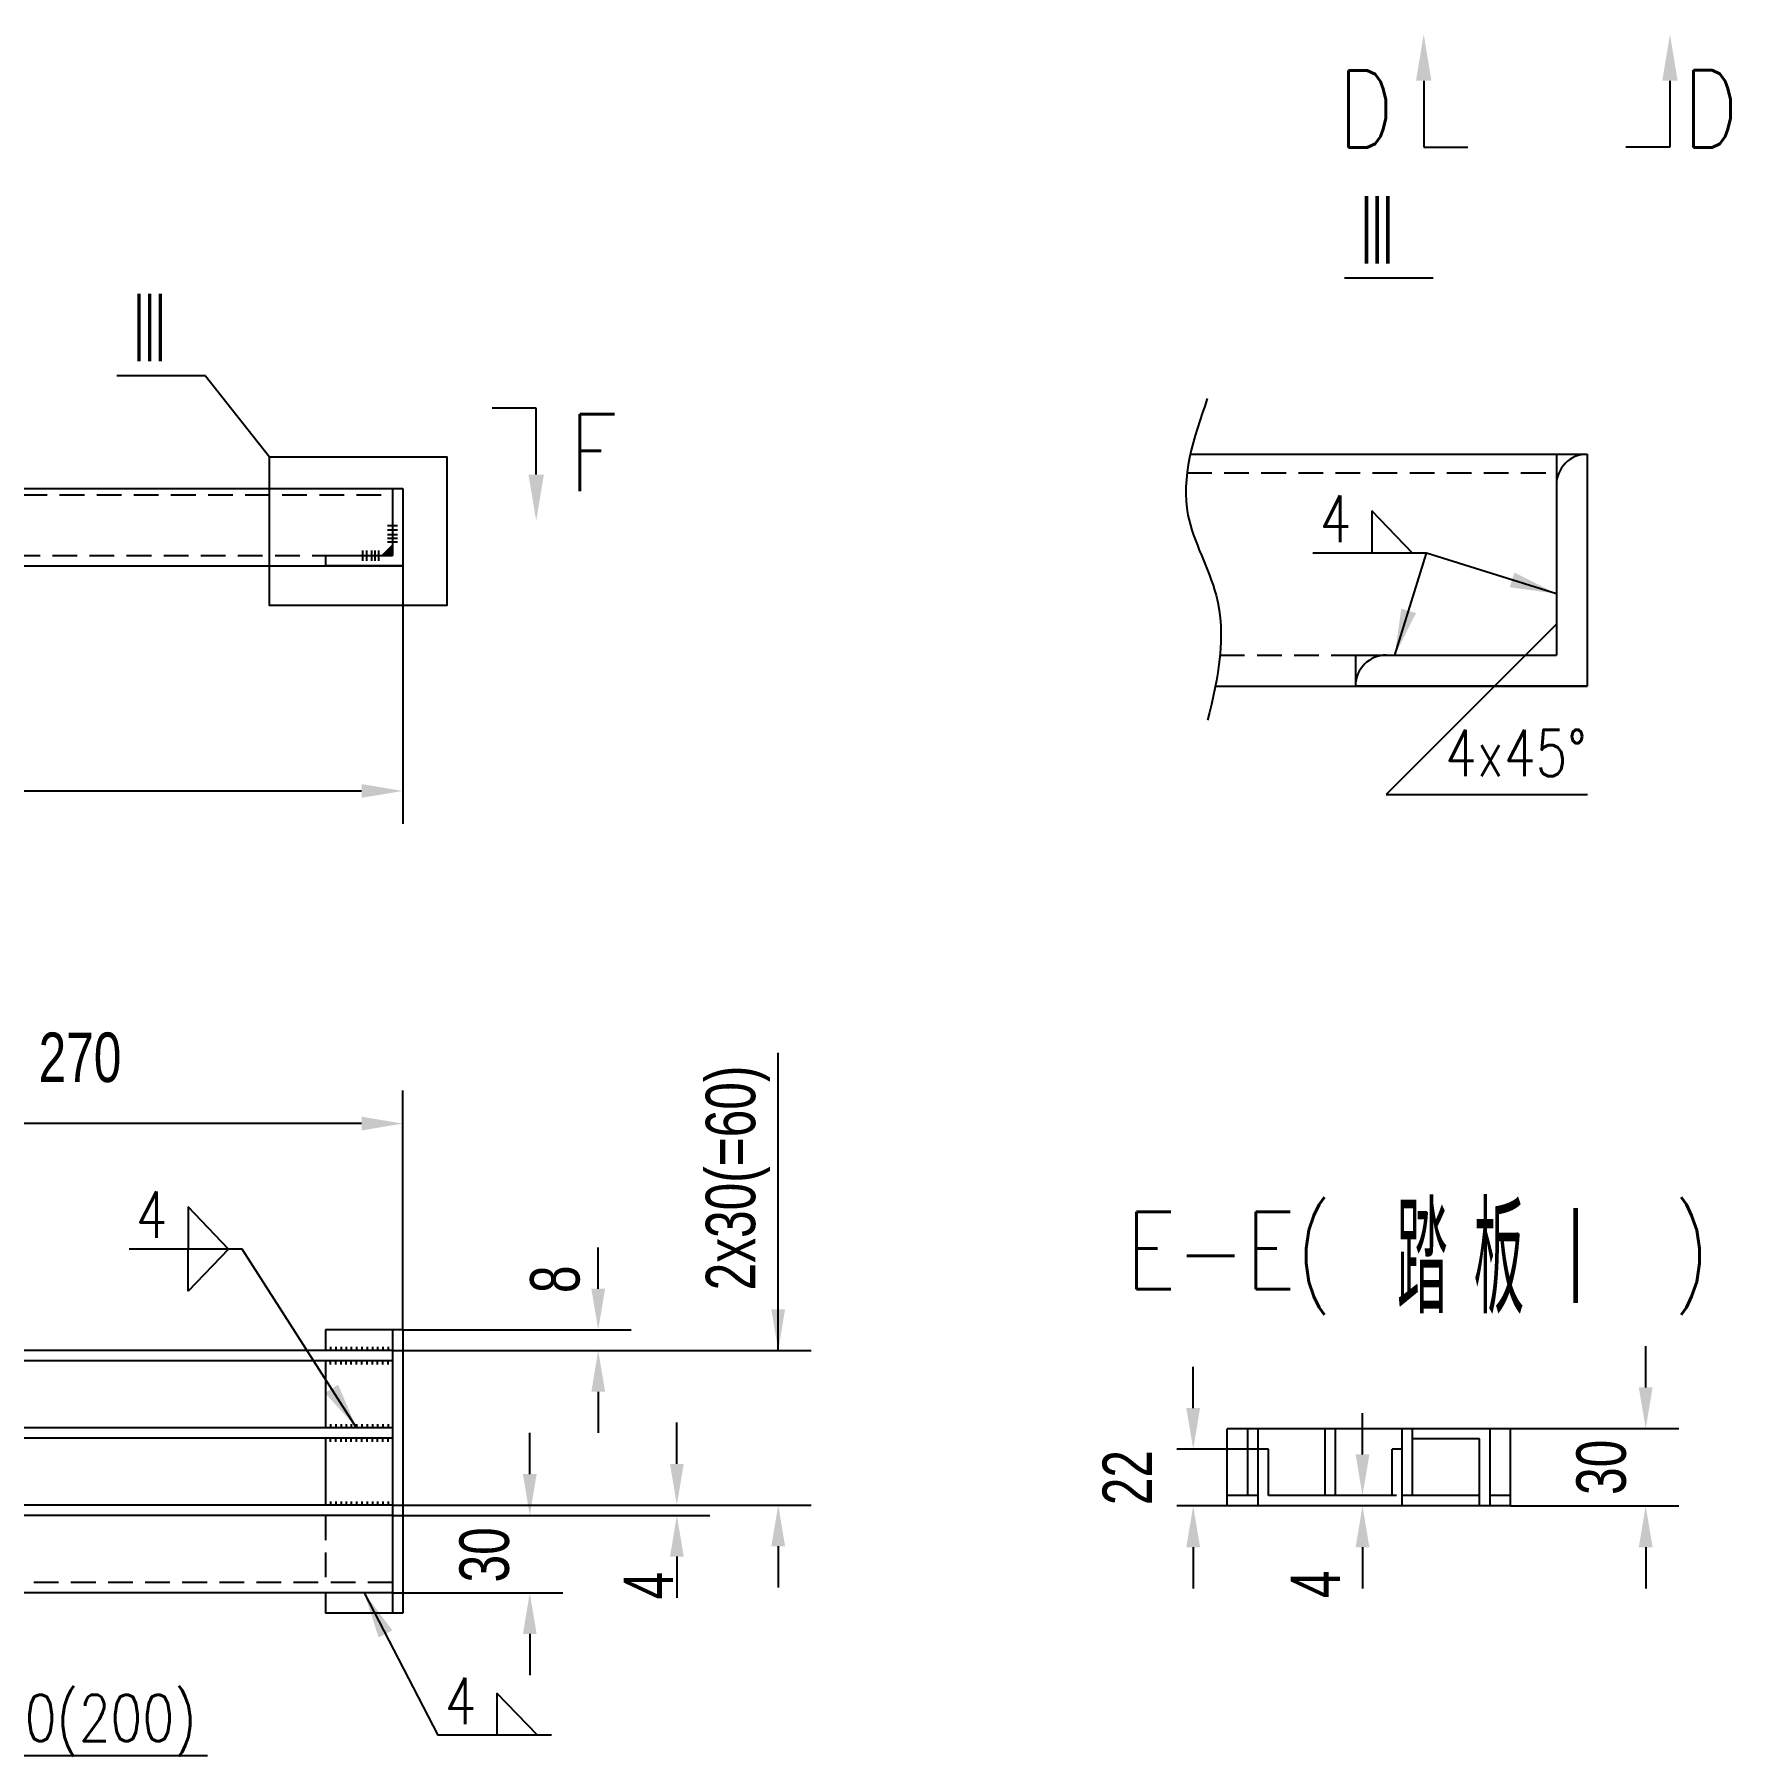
# Model space of a CAD drawing. Extents: x 148 to 221443, y -36682 to 6758.
# Drawn here: x 186833 to 188891, y -10446 to -8357 of the extents above; entities that cross this region are included whole.
import ezdxf
from ezdxf.enums import TextEntityAlignment as Align

# ---------------------------------------------------------------- set-up
doc = ezdxf.new("R2010")
doc.units = 0
doc.header["$LTSCALE"] = 10
doc.header["$MEASUREMENT"] = 0
doc.linetypes.add('HIDDENX2', pattern=[0.75, 0.5, -0.25])
for name, color, linetype in [('1', 1, 'Continuous'), ('DIM', 4, 'Continuous'), ('HIDDEN', 7, 'HIDDENX2'), ('RED', 7, 'Continuous')]:
    doc.layers.add(name, color=color, linetype=linetype)
doc.styles.add('HZ', font='ROMS.SHX', dxfattribs={"width": 0.75, "bigfont": 'GBCBIG.SHX'})
doc.styles.get("Standard").update_dxf_attribs({"font": 'wison_e.shx', "width": 0.75, "bigfont": 'wison_c.shx'})
doc.styles.add('XW', font='ROMANS.shx', dxfattribs={"width": 0.85})
doc.dimstyles.new('DIM1', dxfattribs={"dimscale": 20, "dimtxt": 3, "dimasz": 2.5, "dimexe": 2, "dimexo": 0, "dimgap": 1, "dimtad": 0, "dimdec": 0, "dimzin": 0, "dimdsep": 46, "dimtxsty": 'Standard', "dimcen": 2, "dimclrd": 3, "dimclre": 3, "dimclrt": 3, "dimadec": 0, "dimazin": 0, "dimtfac": 0.666667, "dimtdec": 0, "dimtofl": 0, "dimtmove": 2, "dimatfit": 1, "dimfxl": 2, "dimtvp": 1.333333, "dimtolj": 1, "dimtzin": 0, "dimarcsym": 0})

# ---------------------------------------------------------------- blocks, each defined once
blk = doc.blocks.new('*D823')
at = {"layer": 'Defpoints', "color": 0}
for p in [(186406.1, -9953.8), (186406.1, -10141.3), (186874, -10141.3)]:
    blk.add_point(p, dxfattribs=at)
at = {"layer": 'DIM', "color": 3, "lineweight": -2}
for p, q in [((186874, -9903.8), (186874, -9853.8)), ((186406.1, -9953.8), (186914, -9953.8)), ((186406.1, -10141.3), (186914, -10141.3)), ((186874, -10191.3), (186874, -10241.3))]:
    blk.add_line(p, q, dxfattribs=at)
at = {"layer": 'DIM', "color": 3}
for points in [[(186865.6, -9903.8), (186882.3, -9903.8), (186874, -9953.8)], [(186882.3, -10191.3), (186865.6, -10191.3), (186874, -10141.3)]]:
    blk.add_solid(points, dxfattribs=at)
at = {"layer": 'DIM', "color": 3, "insert": (186825.1, -9744.5), "char_height": 60, "attachment_point": 5, "rotation": 90}
blk.add_mtext('\\A1;2x30(=60)', dxfattribs=at)
blk = doc.blocks.new('*D824')
at = {"layer": 'Defpoints', "color": 0}
for p in [(186418.6, -9928.8), (186406.1, -9953.8), (186655.6, -9953.8)]:
    blk.add_point(p, dxfattribs=at)
at = {"layer": 'DIM', "color": 3, "lineweight": -2}
for p, q in [((186655.6, -9878.8), (186655.6, -9828.8)), ((186418.6, -9928.8), (186695.6, -9928.8)), ((186406.1, -9953.8), (186695.6, -9953.8)), ((186655.6, -10003.8), (186655.6, -10053.8))]:
    blk.add_line(p, q, dxfattribs=at)
at = {"layer": 'DIM', "color": 3}
for points in [[(186647.3, -9878.8), (186664, -9878.8), (186655.6, -9928.8)], [(186664, -10003.8), (186647.3, -10003.8), (186655.6, -9953.8)]]:
    blk.add_solid(points, dxfattribs=at)
at = {"layer": 'DIM', "color": 3, "insert": (186603.4, -9867.4), "char_height": 60, "attachment_point": 5, "rotation": 90}
blk.add_mtext('\\A1;8', dxfattribs=at)
blk = doc.blocks.new('*D825')
at = {"layer": 'Defpoints', "color": 0}
for p in [(186406.1, -10141.3), (186751, -10141.3), (186406.1, -10153.8)]:
    blk.add_point(p, dxfattribs=at)
at = {"layer": 'DIM', "color": 3, "lineweight": -2}
for p, q in [((186751, -10091.3), (186751, -10041.3)), ((186406.1, -10141.3), (186791, -10141.3)), ((186406.1, -10153.8), (186791, -10153.8)), ((186751, -10203.8), (186751, -10253.8))]:
    blk.add_line(p, q, dxfattribs=at)
at = {"layer": 'DIM', "color": 3}
for points in [[(186742.7, -10091.3), (186759.4, -10091.3), (186751, -10141.3)], [(186759.4, -10203.8), (186742.7, -10203.8), (186751, -10153.8)]]:
    blk.add_solid(points, dxfattribs=at)
at = {"layer": 'DIM', "color": 3, "insert": (186716.4, -10238.9), "char_height": 60, "attachment_point": 5, "rotation": 90}
blk.add_mtext('\\A1;4', dxfattribs=at)
blk = doc.blocks.new('*D826')
at = {"color": 3, "linetype": 'Continuous', "lineweight": -2}
for p, q in [((186572.6, -10103.8), (186572.6, -10053.8)), ((186406.1, -10153.8), (186612.6, -10153.8)), ((186406.1, -10247.6), (186612.6, -10247.6)), ((186572.6, -10297.6), (186572.6, -10347.6))]:
    blk.add_line(p, q, dxfattribs=at)
at = {"color": 3}
for points in [[(186564.3, -10103.8), (186580.9, -10103.8), (186572.6, -10153.8)], [(186580.9, -10297.6), (186564.3, -10297.6), (186572.6, -10247.6)]]:
    blk.add_solid(points, dxfattribs=at)
at = {"layer": 'Defpoints', "color": 0}
for p in [(186406.1, -10153.8), (186572.6, -10153.8), (186406.1, -10247.6)]:
    blk.add_point(p, dxfattribs=at)
at = {"color": 3, "insert": (186517.7, -10201.7), "char_height": 60, "attachment_point": 5, "rotation": 90}
blk.add_mtext('\\A1;30', dxfattribs=at)
blk = doc.blocks.new('*D827')
at = {"color": 3, "linetype": 'Continuous', "lineweight": -2, "ltscale": 6}
for p, q in [((185635.4, -9953.8), (185635.4, -9638.5)), ((186418.6, -9928.8), (186418.6, -9638.5)), ((186368.6, -9678.5), (185685.4, -9678.5))]:
    blk.add_line(p, q, dxfattribs=at)
at = {"color": 3}
for points in [[(185685.4, -9670.2), (185685.4, -9686.9), (185635.4, -9678.5)], [(186368.6, -9686.9), (186368.6, -9670.2), (186418.6, -9678.5)]]:
    blk.add_solid(points, dxfattribs=at)
at = {"layer": 'Defpoints', "color": 0}
for p in [(185635.4, -9678.5), (186418.6, -9928.8), (185635.4, -9953.8)]:
    blk.add_point(p, dxfattribs=at)
at = {"color": 3, "insert": (186027, -9598.5), "char_height": 60, "attachment_point": 5}
blk.add_mtext('\\A1;270', dxfattribs=at)
blk = doc.blocks.new('*D829')
at = {"layer": 'Defpoints', "color": 0}
for p in [(184099.8, -9002), (186418.6, -9002), (186418.6, -9275)]:
    blk.add_point(p, dxfattribs=at)
at = {"layer": 'DIM', "color": 3, "lineweight": -2}
for p, q in [((184099.8, -9002), (184099.8, -9315)), ((186418.6, -9002), (186418.6, -9315)), ((184149.8, -9275), (186368.6, -9275))]:
    blk.add_line(p, q, dxfattribs=at)
at = {"layer": 'DIM', "color": 3}
for points in [[(184149.8, -9266.7), (184149.8, -9283.3), (184099.8, -9275)], [(186368.6, -9283.3), (186368.6, -9266.7), (186418.6, -9275)]]:
    blk.add_solid(points, dxfattribs=at)
at = {"layer": 'DIM', "color": 3, "insert": (185259.2, -9195), "char_height": 60, "attachment_point": 5}
blk.add_mtext('\\A1;800', dxfattribs=at)
blk = doc.blocks.new('*D830')
at = {"layer": 'Defpoints', "color": 0}
for p in [(187762.3, -10048.6), (187762.3, -10142.4), (187926.3, -10142.4)]:
    blk.add_point(p, dxfattribs=at)
at = {"layer": 'DIM', "color": 3, "lineweight": -2}
for p, q in [((187926.3, -9998.6), (187926.3, -9948.6)), ((187762.3, -10048.6), (187966.3, -10048.6)), ((187762.3, -10142.4), (187966.3, -10142.4)), ((187926.3, -10192.4), (187926.3, -10242.4))]:
    blk.add_line(p, q, dxfattribs=at)
at = {"layer": 'DIM', "color": 3}
for points in [[(187917.9, -9998.6), (187934.6, -9998.6), (187926.3, -10048.6)], [(187934.6, -10192.4), (187917.9, -10192.4), (187926.3, -10142.4)]]:
    blk.add_solid(points, dxfattribs=at)
at = {"layer": 'DIM', "color": 3, "insert": (187872.6, -10095.5), "char_height": 60, "attachment_point": 5, "rotation": 90}
blk.add_mtext('\\A1;30', dxfattribs=at)
blk = doc.blocks.new('*D831')
at = {"layer": 'Defpoints', "color": 0}
for p in [(187624, -10129.9), (187582.7, -10142.4), (187624, -10142.4)]:
    blk.add_point(p, dxfattribs=at)
at = {"layer": 'DIM', "color": 3, "lineweight": -2}
for p, q in [((187582.7, -10079.9), (187582.7, -10029.9)), ((187624, -10129.9), (187542.7, -10129.9)), ((187624, -10142.4), (187542.7, -10142.4)), ((187582.7, -10192.4), (187582.7, -10242.4))]:
    blk.add_line(p, q, dxfattribs=at)
at = {"layer": 'DIM', "color": 3}
for points in [[(187574.4, -10079.9), (187591.1, -10079.9), (187582.7, -10129.9)], [(187591.1, -10192.4), (187574.4, -10192.4), (187582.7, -10142.4)]]:
    blk.add_solid(points, dxfattribs=at)
at = {"layer": 'DIM', "color": 3, "insert": (187525.4, -10237.4), "char_height": 60, "attachment_point": 5, "rotation": 90}
blk.add_mtext('\\A1;4', dxfattribs=at)
blk = doc.blocks.new('*D884')
at = {"color": 3, "linetype": 'Continuous', "lineweight": -2}
for p, q in [((187377.4, -10023.6), (187377.4, -9973.6)), ((187456.1, -10073.6), (187357.4, -10073.6)), ((187418.6, -10142.4), (187357.4, -10142.4)), ((187377.4, -10192.4), (187377.4, -10242.4))]:
    blk.add_line(p, q, dxfattribs=at)
at = {"color": 3}
for points in [[(187369, -10023.6), (187385.7, -10023.6), (187377.4, -10073.6)], [(187385.7, -10192.4), (187369, -10192.4), (187377.4, -10142.4)]]:
    blk.add_solid(points, dxfattribs=at)
at = {"layer": 'Defpoints', "color": 0}
for p in [(187456.1, -10073.6), (187377.4, -10142.4), (187418.6, -10142.4)]:
    blk.add_point(p, dxfattribs=at)
at = {"color": 3, "insert": (187297.4, -10108), "char_height": 60, "attachment_point": 5, "rotation": 90}
blk.add_mtext('\\A1;22', dxfattribs=at)

msp = doc.modelspace()

# ---------------------------------------------------------------- hatches: boundary and pattern name
at = {"layer": 'RED'}
h = msp.add_hatch(dxfattribs=at)
h.set_pattern_fill('ANSI37', color=3, scale=15.625, style=0)
h.set_pattern_definition([(45, (142852.2159, -8271.3466), (-1.38106793, 1.38106793), []), (135, (142852.2159, -8271.3466), (-1.38106793, -1.38106793), [])])
h.paths.add_polyline_path([(187267.7575, -8977.0062), (187255.2575, -8989.5062), (187267.7575, -8989.5062)])

# ---------------------------------------------------------------- linework, layer by layer
at = {"color": 3, "linetype": 'Continuous'}
for p, q in [((188518.6877, -8413.4792), (188518.6877, -8493.9676)), ((188817.407, -8413.4792), (188817.407, -8493.9676)), ((188529.9784, -8652.9969), (188422.6229, -8652.9969)), ((187040.8882, -8771.4798), (186933.5327, -8771.4798)), ((187040.8882, -8771.4798), (187118.564, -8869.5292)), ((187442.066, -8891.1513), (187442.066, -8810.6629)), ((188522.2565, -8986.5401), (188384.3316, -8986.5401)), ((188483.6263, -9110.1914), (188522.2565, -8986.5401)), ((188679.5662, -9035.6855), (188522.2565, -8986.5401)), ((187085.2061, -9830.7185), (186948.1357, -9830.7185)), ((187224.1717, -10047.591), (187085.2061, -9830.7185)), ((187233.3825, -10247.591), (187322.8509, -10420.5665)), ((187460.7757, -10420.5665), (187322.8509, -10420.5665)), ((187043.3928, -10445.5833), (186581.19, -10445.5833))]:
    msp.add_line(p, q, dxfattribs=at)
at = {"color": 7, "linetype": 'Continuous'}
for p, q in [((188518.6877, -8493.9676), (188572.2418, -8493.9676)), ((188817.407, -8493.9676), (188763.8529, -8493.9676)), ((187442.066, -8810.6629), (187388.5118, -8810.6629))]:
    msp.add_line(p, q, dxfattribs=at)
at = {"linetype": 'Continuous'}
for p, q in [((188505.2162, -8986.5401), (188455.9241, -8935.339)), ((188455.9241, -8935.339), (188455.9241, -8986.5401)), ((188505.2162, -8986.5401), (188455.9241, -8986.5401)), ((187069.0203, -9830.7185), (187019.7282, -9779.5175)), ((187019.7282, -9779.5175), (187019.7282, -9830.7185)), ((187069.0203, -9830.7185), (187019.7282, -9881.9196)), ((187019.7282, -9881.9196), (187019.7282, -9830.7185)), ((187443.7355, -10420.5665), (187394.4434, -10369.3654)), ((187394.4434, -10369.3654), (187394.4434, -10420.5665)), ((187443.7355, -10420.5665), (187394.4434, -10420.5665))]:
    msp.add_line(p, q, dxfattribs=at)
at = {"color": 2, "linetype": 'HIDDENX2', "ltscale": 6}
for p, q in [((185055.2575, -8989.5062), (187186.5075, -8989.5062)), ((188271.472, -9110.1914), (188435.8162, -9110.1914))]:
    msp.add_line(p, q, dxfattribs=at)
at = {"color": 3, "linetype": 'Continuous'}
msp.add_lwpolyline([(187118.564, -8869.5292), (187333.7282, -8869.5292), (187333.7282, -9050.0734), (187118.564, -9050.0734)], close=True, dxfattribs=at)
msp.add_open_spline([(188256.1755, -8799.0351), (188239.3104, -8846.9857), (188212.5683, -8929.005), (188286.4835, -9051.6094), (188269.3802, -9137.5681), (188256.4107, -9189.3114)], degree=3, knots=[2.08086968, 2.08086968, 2.08086968, 2.08086968, 40.414538373, 67.803406807, 108.589823878, 108.589823878, 108.589823878, 108.589823878], dxfattribs=at)
for points in [[(188509.3127, -8413.4792), (188528.0627, -8413.4792), (188518.6877, -8357.2292)], [(188826.782, -8413.4792), (188808.032, -8413.4792), (188817.407, -8357.2292)], [(187432.691, -8891.1513), (187451.441, -8891.1513), (187442.066, -8947.4013)], [(188623.0798, -9027.8603), (188628.671, -9009.9634), (188679.5662, -9035.6855)], [(188491.4515, -9053.7049), (188509.3485, -9059.2961), (188483.6263, -9110.1914)], [(187185.9305, -10005.2878), (187201.7176, -9995.1719), (187224.1717, -10047.591)], [(187250.8976, -10301.8605), (187267.5518, -10293.2465), (187233.3825, -10247.591)]]:
    msp.add_solid(points, dxfattribs=at)
at = {"layer": '1', "color": 3}
msp.add_line((187735.6659, -9953.841), (187735.6659, -9592.5698), dxfattribs=at)
at = {"layer": 'DIM'}
for p, q in [((187192.5516, -9949.3006), (187192.5516, -9953.841)), ((187198.9336, -9949.3006), (187198.9336, -9953.841)), ((187205.3157, -9949.3006), (187205.3157, -9953.841)), ((187211.6977, -9949.3006), (187211.6977, -9953.841)), ((187217.7897, -9949.3006), (187217.7897, -9953.841)), ((187224.1717, -9949.3006), (187224.1717, -9953.841)), ((187230.5538, -9949.3006), (187230.5538, -9953.841)), ((187236.9358, -9949.3006), (187236.9358, -9953.841)), ((187243.3179, -9949.3006), (187243.3179, -9953.841)), ((187249.6999, -9949.3006), (187249.6999, -9953.841)), ((187256.0819, -9949.3006), (187256.0819, -9953.841)), ((187262.464, -9949.3006), (187262.464, -9953.841)), ((187192.5516, -9970.8815), (187192.5516, -9966.341)), ((187198.9336, -9970.8815), (187198.9336, -9966.341)), ((187205.3157, -9970.8815), (187205.3157, -9966.341)), ((187211.6977, -9970.8815), (187211.6977, -9966.341)), ((187217.7897, -9970.8815), (187217.7897, -9966.341)), ((187224.1717, -9970.8815), (187224.1717, -9966.341)), ((187230.5538, -9970.8815), (187230.5538, -9966.341)), ((187236.9358, -9970.8815), (187236.9358, -9966.341)), ((187243.3179, -9970.8815), (187243.3179, -9966.341)), ((187249.6999, -9970.8815), (187249.6999, -9966.341)), ((187256.0819, -9970.8815), (187256.0819, -9966.341)), ((187262.464, -9970.8815), (187262.464, -9966.341)), ((187192.5516, -10043.0506), (187192.5516, -10047.591)), ((187198.9336, -10043.0506), (187198.9336, -10047.591)), ((187205.3157, -10043.0506), (187205.3157, -10047.591)), ((187211.6977, -10043.0506), (187211.6977, -10047.591)), ((187217.7897, -10043.0506), (187217.7897, -10047.591)), ((187224.1717, -10043.0506), (187224.1717, -10047.591)), ((187230.5538, -10043.0506), (187230.5538, -10047.591)), ((187236.9358, -10043.0506), (187236.9358, -10047.591)), ((187243.3179, -10043.0506), (187243.3179, -10047.591)), ((187249.6999, -10043.0506), (187249.6999, -10047.591)), ((187256.0819, -10043.0506), (187256.0819, -10047.591)), ((187262.464, -10043.0506), (187262.464, -10047.591)), ((187192.5516, -10064.6315), (187192.5516, -10060.091)), ((187198.9336, -10064.6315), (187198.9336, -10060.091)), ((187205.3157, -10064.6315), (187205.3157, -10060.091)), ((187211.6977, -10064.6315), (187211.6977, -10060.091)), ((187217.7897, -10064.6315), (187217.7897, -10060.091)), ((187224.1717, -10064.6315), (187224.1717, -10060.091)), ((187230.5538, -10064.6315), (187230.5538, -10060.091)), ((187236.9358, -10064.6315), (187236.9358, -10060.091)), ((187243.3179, -10064.6315), (187243.3179, -10060.091)), ((187249.6999, -10064.6315), (187249.6999, -10060.091)), ((187256.0819, -10064.6315), (187256.0819, -10060.091)), ((187262.464, -10064.6315), (187262.464, -10060.091)), ((187192.5516, -10136.8006), (187192.5516, -10141.341)), ((187198.9336, -10136.8006), (187198.9336, -10141.341)), ((187205.3157, -10136.8006), (187205.3157, -10141.341)), ((187211.6977, -10136.8006), (187211.6977, -10141.341)), ((187217.7897, -10136.8006), (187217.7897, -10141.341)), ((187224.1717, -10136.8006), (187224.1717, -10141.341)), ((187230.5538, -10136.8006), (187230.5538, -10141.341)), ((187236.9358, -10136.8006), (187236.9358, -10141.341)), ((187243.3179, -10136.8006), (187243.3179, -10141.341)), ((187249.6999, -10136.8006), (187249.6999, -10141.341)), ((187256.0819, -10136.8006), (187256.0819, -10141.341)), ((187262.464, -10136.8006), (187262.464, -10141.341))]:
    msp.add_line(p, q, dxfattribs=at)
at = {"layer": 'HIDDEN', "ltscale": 6}
for p, q in [((187186.5075, -10153.841), (187186.5075, -10235.091)), ((187267.7575, -10235.091), (186120.8825, -10235.091))]:
    msp.add_line(p, q, dxfattribs=at)
at = {"layer": 'RED'}
for p, q in [((188235.6411, -8866.4414), (188717.0662, -8866.4414)), ((188679.5662, -8866.4414), (188679.5662, -9110.1914)), ((188717.0662, -8866.4414), (188717.0662, -9147.6914)), ((184961.5075, -8908.2562), (187280.2575, -8908.2562)), ((187267.7575, -8908.2562), (187267.7575, -8989.5062)), ((187280.2575, -8908.2562), (187280.2575, -9002.0062)), ((187255.2575, -8989.5062), (187267.7575, -8977.0062)), ((184974.0075, -9002.0062), (187280.2575, -9002.0062)), ((187186.5075, -8989.5062), (187186.5075, -9002.0062)), ((187186.5075, -8989.5062), (187267.7575, -8989.5062)), ((187280.2575, -9002.0062), (187186.5075, -9002.0062)), ((187186.5075, -9002.0062), (187280.2575, -9002.0062)), ((188642.0662, -9110.1914), (188679.5662, -9072.6914)), ((188435.8162, -9110.1914), (188435.8162, -9147.6914)), ((188435.8162, -9110.1914), (188679.5662, -9110.1914)), ((188265.8831, -9147.6914), (188717.0662, -9147.6914)), ((188717.0662, -9147.6914), (188435.8162, -9147.6914)), ((188435.8162, -9147.6914), (188717.0662, -9147.6914)), ((187186.5075, -9928.841), (187186.5075, -9953.841)), ((187280.2575, -9928.841), (187186.5075, -9928.841)), ((187267.7575, -9928.841), (187267.7575, -10272.591)), ((187280.2575, -9928.841), (187280.2575, -10272.591)), ((187267.7575, -9953.841), (186120.8825, -9953.841)), ((187267.7575, -9966.341), (186120.8825, -9966.341)), ((187186.5075, -9966.341), (187186.5075, -10047.591)), ((187267.7575, -10047.591), (186120.8825, -10047.591)), ((188280.2404, -10142.3739), (188280.2404, -10048.6239)), ((188623.9904, -10048.6239), (188280.2404, -10048.6239)), ((188305.2404, -10129.8739), (188305.2404, -10048.6239)), ((188317.7404, -10142.3739), (188317.7404, -10048.6239)), ((188398.9904, -10129.8739), (188398.9904, -10048.6239)), ((188411.4904, -10129.8739), (188411.4904, -10048.6239)), ((188492.7404, -10142.3739), (188492.7404, -10048.6239)), ((188505.2404, -10129.8739), (188505.2404, -10048.6239)), ((188598.9904, -10048.6239), (188598.9904, -10142.3739)), ((188623.9904, -10142.3739), (188623.9904, -10048.6239)), ((187267.7575, -10060.091), (186120.8825, -10060.091)), ((187186.5075, -10060.091), (187186.5075, -10141.341)), ((188586.4904, -10061.1239), (188505.2404, -10061.1239)), ((188586.4904, -10142.3739), (188586.4904, -10061.1239)), ((188330.2404, -10073.6239), (188317.7404, -10073.6239)), ((188330.2404, -10129.8739), (188330.2404, -10073.6239)), ((188480.2404, -10129.8739), (188480.2404, -10073.6239)), ((188492.7404, -10073.6239), (188480.2404, -10073.6239)), ((188317.7404, -10129.8739), (188280.2404, -10129.8739)), ((188480.2404, -10129.8739), (188330.2404, -10129.8739)), ((188586.4904, -10129.8739), (188492.7404, -10129.8739)), ((188623.9904, -10129.8739), (188598.9904, -10129.8739)), ((187267.7575, -10141.341), (186120.8825, -10141.341)), ((188623.9904, -10142.3739), (188280.2404, -10142.3739)), ((187267.7575, -10153.841), (186120.8825, -10153.841)), ((187267.7575, -10247.591), (186120.8825, -10247.591)), ((187186.5075, -10247.591), (187186.5075, -10272.591)), ((187280.2575, -10272.591), (187186.5075, -10272.591))]:
    msp.add_line(p, q, dxfattribs=at)
at = {"layer": 'RED', "color": 2, "linetype": 'HIDDENX2', "ltscale": 6}
for p, q in [((188231.6568, -8888.9414), (188679.5662, -8888.9414)), ((184974.0075, -8915.7562), (187267.7575, -8915.7562))]:
    msp.add_line(p, q, dxfattribs=at)
at = {"layer": 'RED', "color": 6, "linetype": 'Continuous'}
for p, q in [((187261.5075, -8952.9745), (187274.0075, -8952.9745)), ((187261.5075, -8958.0601), (187274.0075, -8958.0601)), ((187231.2258, -8983.2562), (187231.2258, -8995.7562)), ((187236.3114, -8983.2562), (187236.3114, -8995.7562)), ((187242.3217, -8983.2562), (187242.3217, -8995.7562)), ((187246.4827, -8983.2562), (187246.4827, -8995.7562)), ((187250.8749, -8983.2562), (187250.8749, -8995.7562)), ((187261.5075, -8964.0703), (187274.0075, -8964.0703)), ((187261.5075, -8968.2314), (187274.0075, -8968.2314)), ((187261.5075, -8972.6235), (187274.0075, -8972.6235))]:
    msp.add_line(p, q, dxfattribs=at)
at = {"layer": 'RED', "color": 3, "linetype": 'Continuous'}
for p, q in [((188642.0662, -9110.1914), (188473.0593, -9279.1983)), ((188473.0593, -9279.1983), (188717.3111, -9279.1983))]:
    msp.add_line(p, q, dxfattribs=at)
at = {"layer": 'RED'}
for centre in [(188717.0662, -8903.9414), (188473.3162, -9147.6914)]:
    msp.add_arc(centre, 37.5, 90, 180, dxfattribs=at)

# ---------------------------------------------------------------- texts
at = {"color": 3, "linetype": 'Continuous', "style": 'XW', "width": 0.8}
for s, height, p in [('D', 93.75, (188482.2826, -8447.7047)), ('D', 93.75, (188900.5336, -8447.453)), ('F', 93.75, (187540.1299, -8864.5816)), ('4', 56.25, (188430.9888, -8944.8711)), ('4x45%%D', 56.25, (188716.1066, -9228.9392)), ('4', 56.25, (186994.7929, -9789.0495)), ('E-E(       )', 93.75, (188866.1922, -9832.3523)), ('nx50(200)', 56.25, (187029.8748, -10399.5269)), ('4', 56.25, (187369.5081, -10378.8974))]:
    msp.add_text(s, height=height, dxfattribs=at).set_placement(p, align=Align.MIDDLE_RIGHT)
at = {"color": 3, "linetype": 'Continuous', "style": 'HZ', "width": 0.65}
for s, height, p in [('Ⅲ', 93.75, (188440.2737, -8644.4365)), ('Ⅲ', 93.75, (186951.1834, -8762.9194)), ('踏 板 Ⅰ', 131.25, (188486.1102, -9908.9317))]:
    msp.add_text(s, height=height, dxfattribs=at).set_placement(p)

# ---------------------------------------------------------------- dimensions: what is measured, and where the dimension line sits
at = {"color": 7, "linetype": 'Continuous', "ltscale": 6}
dim = msp.add_linear_dim(base=(186497.1325, -9678.5231), p1=(187280.2575, -9928.841), p2=(186497.1325, -9953.841), text='270', dimstyle='DIM1', override={"dimzin": 8}, dxfattribs=at)
dim.commit()
dim.dimension.update_dxf_attribs({"geometry": '*D827', "text_midpoint": (186888.695, -9598.5231), "insert": (861.6857, 0)})
at = {"color": 7, "linetype": 'Continuous'}
dim = msp.add_linear_dim(base=(188239.036, -10142.3739), p1=(188317.7404, -10073.6239), p2=(188280.2404, -10142.3739), angle=90, text='22', dimstyle='DIM1', override={"dimexe": 1, "dimexo": 0, "dimzin": 8}, dxfattribs=at)
dim.commit()
dim.dimension.update_dxf_attribs({"geometry": '*D884', "text_midpoint": (188159.036, -10107.9989), "insert": (861.6857, 0)})
at = {"color": 1, "linetype": 'Continuous'}
dim = msp.add_linear_dim(base=(187434.2923, -10153.841), p1=(187267.7575, -10247.591), p2=(187267.7575, -10153.841), angle=90, text='30', dimstyle='DIM1', dxfattribs=at)
dim.commit()
dim.dimension.update_dxf_attribs({"geometry": '*D826', "text_midpoint": (187379.3733, -10201.6833), "dimtype": 160, "insert": (861.6857, 0)})
at = {"layer": 'DIM'}
dim = msp.add_linear_dim(base=(187280.2575, -9275.0018), p1=(184961.5075, -9002.0062), p2=(187280.2575, -9002.0062), text='800', dimstyle='DIM1', dxfattribs=at)
dim.commit()
dim.dimension.update_dxf_attribs({"geometry": '*D829', "text_midpoint": (186120.8825, -9195.0018), "insert": (861.6857, 0)})
for base, p1, p2, text, picture, middle in [((187735.6659, -10141.341), (187267.7575, -9953.841), (187267.7575, -10141.341), '2x30(=60)', '*D823', (187686.7448, -9744.5223)), ((187517.3162, -9953.841), (187280.2575, -9928.841), (187267.7575, -9953.841), '8', '*D824', (187465.0798, -9867.4159)), ((188787.9415, -10142.3739), (188623.9904, -10048.6239), (188623.9904, -10142.3739), '30', '*D830', (188734.271, -10095.4989)), ((188444.4314, -10142.3739), (188485.6439, -10129.8739), (188485.6439, -10142.3739), '4', '*D831', (188387.0686, -10237.3746))]:
    dim = msp.add_linear_dim(base=base, p1=p1, p2=p2, angle=90, text=text, dimstyle='DIM1', dxfattribs=at)
    dim.commit()
    dim.dimension.update_dxf_attribs({"geometry": picture, "text_midpoint": middle, "dimtype": 160, "insert": (861.6857, 0)})
dim = msp.add_linear_dim(base=(187612.7102, -10141.341), p1=(187267.7575, -10153.841), p2=(187267.7575, -10141.341), angle=90, text='4', dimstyle='DIM1', override={"dimsah": 1}, dxfattribs=at)
dim.commit()
dim.dimension.update_dxf_attribs({"geometry": '*D825', "text_midpoint": (187578.078, -10238.8795), "dimtype": 160, "insert": (861.6857, 0)})

doc.saveas('drawing.dxf')
